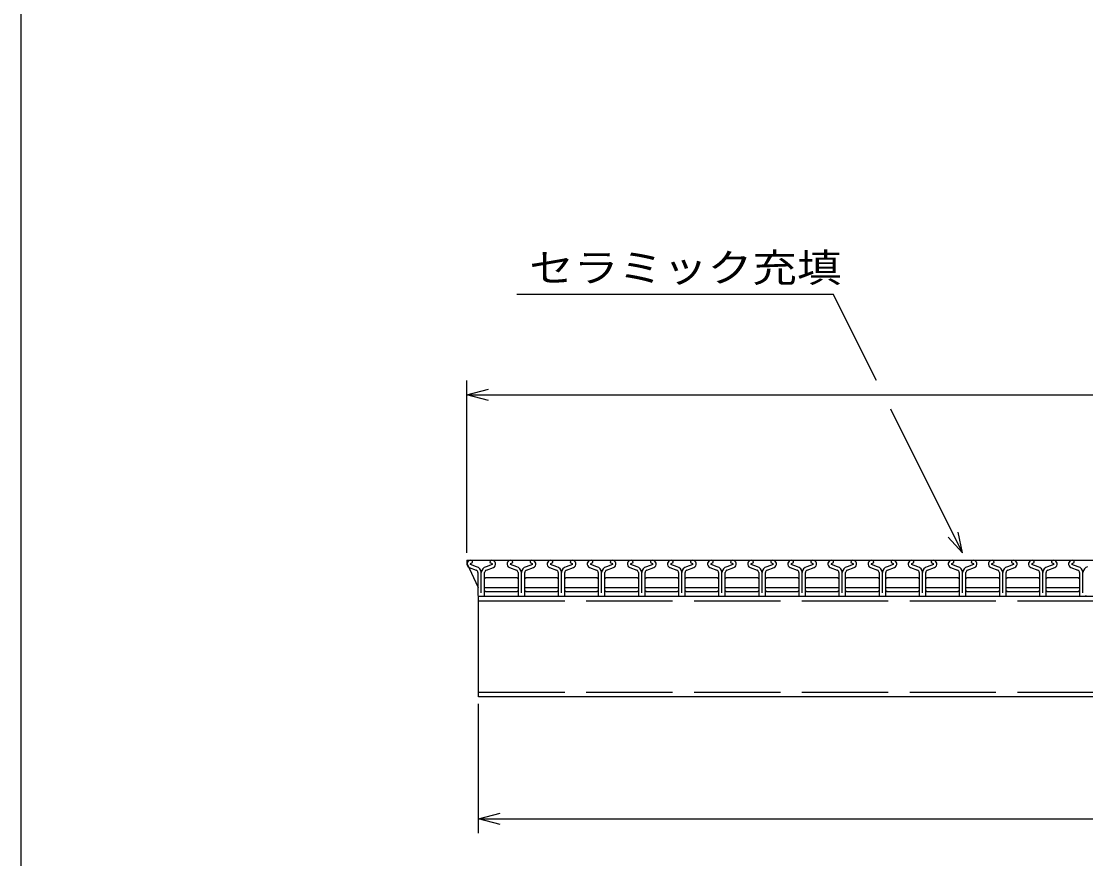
# Model space of a CAD drawing. Units: millimetres, scale not verified. Extents: x -1820 to 1736, y -1282 to 1048.
# Drawn here: x -1724 to -984, y -700 to -117 of the extents above; entities that cross this region are included whole.
import ezdxf
from ezdxf.enums import TextEntityAlignment as Align

# ---------------------------------------------------------------- set-up
doc = ezdxf.new("R2010")
doc.units = ezdxf.units.MM
doc.header["$LTSCALE"] = 10
doc.linetypes.add('DASHED', pattern=[7.5, 6, -1.5])
for name, color, linetype, lineweight in [('CADPAC_LAYER_0000', 150, 'Continuous', 25), ('CADPAC_LAYER_0016', 3, 'Continuous', 25), ('CADPAC_LAYER_0022', 2, 'Continuous', 25)]:
    doc.layers.add(name, color=color, linetype=linetype, lineweight=lineweight)
doc.styles.add('ベクトル', font='')
doc.styles.get('ベクトル').set_extended_font_data('ベクトル')

msp = doc.modelspace()

# ---------------------------------------------------------------- linework, layer by layer
at = {"layer": 'CADPAC_LAYER_0000'}
msp.add_line((-1724, -1151.5), (-1724, 1048.5), dxfattribs=at)
at = {"layer": 'CADPAC_LAYER_0016'}
for p, q in [((-1414, -492), (-418, -492)), ((-1414, -492), (-1414, -494)), ((-1414, -494), (-1406.3, -511)), ((-1407.3, -496.53), (-1411.62, -495.01)), ((-1411.46, -494.31), (-1410.02, -493.61)), ((-1410.02, -493.61), (-1410.02, -493.38)), ((-1396.4, -495.01), (-1400.72, -496.53)), ((-1398, -493.38), (-1398, -493.61)), ((-1398, -493.61), (-1396.56, -494.31)), ((-1379.4, -496.53), (-1383.72, -495.01)), ((-1383.56, -494.31), (-1382.12, -493.61)), ((-1382.12, -493.61), (-1382.12, -493.38)), ((-1368.5, -495.01), (-1372.82, -496.53)), ((-1370.1, -493.38), (-1370.1, -493.61)), ((-1370.1, -493.61), (-1368.66, -494.31)), ((-1351.5, -496.53), (-1355.82, -495.01)), ((-1355.66, -494.31), (-1354.22, -493.61)), ((-1354.22, -493.61), (-1354.22, -493.38)), ((-1340.6, -495.01), (-1344.92, -496.53)), ((-1342.2, -493.38), (-1342.2, -493.61)), ((-1342.2, -493.61), (-1340.76, -494.31)), ((-1323.6, -496.53), (-1327.92, -495.01)), ((-1327.76, -494.31), (-1326.32, -493.61)), ((-1326.32, -493.61), (-1326.32, -493.38)), ((-1312.7, -495.01), (-1317.02, -496.53)), ((-1314.3, -493.38), (-1314.3, -493.61)), ((-1314.3, -493.61), (-1312.86, -494.31)), ((-1295.7, -496.53), (-1300.02, -495.01)), ((-1299.86, -494.31), (-1298.42, -493.61)), ((-1298.42, -493.61), (-1298.42, -493.38)), ((-1284.8, -495.01), (-1289.12, -496.53)), ((-1286.4, -493.38), (-1286.4, -493.61)), ((-1286.4, -493.61), (-1284.96, -494.31)), ((-1267.8, -496.53), (-1272.12, -495.01)), ((-1271.96, -494.31), (-1270.52, -493.61)), ((-1270.52, -493.61), (-1270.52, -493.38)), ((-1256.9, -495.01), (-1261.22, -496.53)), ((-1258.5, -493.38), (-1258.5, -493.61)), ((-1258.5, -493.61), (-1257.06, -494.31)), ((-1239.9, -496.53), (-1244.22, -495.01)), ((-1244.06, -494.31), (-1242.62, -493.61)), ((-1242.62, -493.61), (-1242.62, -493.38)), ((-1229, -495.01), (-1233.32, -496.53)), ((-1230.6, -493.38), (-1230.6, -493.61)), ((-1230.6, -493.61), (-1229.16, -494.31)), ((-1212, -496.53), (-1216.32, -495.01)), ((-1216.16, -494.31), (-1214.72, -493.61)), ((-1214.72, -493.61), (-1214.72, -493.38)), ((-1201.1, -495.01), (-1205.42, -496.53)), ((-1202.7, -493.38), (-1202.7, -493.61)), ((-1202.7, -493.61), (-1201.26, -494.31)), ((-1184.1, -496.53), (-1188.42, -495.01)), ((-1188.26, -494.31), (-1186.82, -493.61)), ((-1186.82, -493.61), (-1186.82, -493.38)), ((-1173.2, -495.01), (-1177.52, -496.53)), ((-1174.8, -493.38), (-1174.8, -493.61)), ((-1174.8, -493.61), (-1173.36, -494.31)), ((-1156.2, -496.53), (-1160.52, -495.01)), ((-1160.36, -494.31), (-1158.92, -493.61)), ((-1158.92, -493.61), (-1158.92, -493.38)), ((-1145.3, -495.01), (-1149.62, -496.53)), ((-1146.9, -493.38), (-1146.9, -493.61)), ((-1146.9, -493.61), (-1145.46, -494.31)), ((-1128.3, -496.53), (-1132.62, -495.01)), ((-1132.46, -494.31), (-1131.02, -493.61)), ((-1131.02, -493.61), (-1131.02, -493.38)), ((-1117.4, -495.01), (-1121.72, -496.53)), ((-1119, -493.38), (-1119, -493.61)), ((-1119, -493.61), (-1117.56, -494.31)), ((-1100.4, -496.53), (-1104.72, -495.01)), ((-1104.56, -494.31), (-1103.12, -493.61)), ((-1103.12, -493.61), (-1103.12, -493.38)), ((-1089.5, -495.01), (-1093.82, -496.53)), ((-1091.1, -493.38), (-1091.1, -493.61)), ((-1091.1, -493.61), (-1089.66, -494.31)), ((-1072.5, -496.53), (-1076.82, -495.01)), ((-1076.66, -494.31), (-1075.22, -493.61)), ((-1075.22, -493.61), (-1075.22, -493.38)), ((-1061.6, -495.01), (-1065.92, -496.53)), ((-1063.2, -493.38), (-1063.2, -493.61)), ((-1063.2, -493.61), (-1061.76, -494.31)), ((-1044.6, -496.53), (-1048.92, -495.01)), ((-1048.76, -494.31), (-1047.32, -493.61)), ((-1047.32, -493.61), (-1047.32, -493.38)), ((-1033.7, -495.01), (-1038.02, -496.53)), ((-1035.3, -493.38), (-1035.3, -493.61)), ((-1035.3, -493.61), (-1033.86, -494.31)), ((-1016.7, -496.53), (-1021.02, -495.01)), ((-1020.86, -494.31), (-1019.42, -493.61)), ((-1019.42, -493.61), (-1019.42, -493.38)), ((-1005.8, -495.01), (-1010.12, -496.53)), ((-1007.4, -493.38), (-1007.4, -493.61)), ((-1007.4, -493.61), (-1005.96, -494.31)), ((-988.8, -496.53), (-993.12, -495.01)), ((-992.96, -494.31), (-991.52, -493.61)), ((-991.52, -493.61), (-991.52, -493.38)), ((-1412.38, -497.18), (-1407.51, -498.89)), ((-1406.31, -500.59), (-1406.31, -516.31)), ((-1404, -514.71), (-1404, -500.64)), ((-1401.71, -516.31), (-1401.71, -500.59)), ((-1400.51, -498.89), (-1395.64, -497.18)), ((-1384.48, -497.18), (-1379.61, -498.89)), ((-1378.41, -500.59), (-1378.41, -516.31)), ((-1376.1, -514.71), (-1376.1, -500.64)), ((-1373.81, -516.31), (-1373.81, -500.59)), ((-1372.61, -498.89), (-1367.74, -497.18)), ((-1356.58, -497.18), (-1351.71, -498.89)), ((-1350.51, -500.59), (-1350.51, -516.31)), ((-1348.2, -514.71), (-1348.2, -500.64)), ((-1345.91, -516.31), (-1345.91, -500.59)), ((-1344.71, -498.89), (-1339.84, -497.18)), ((-1328.68, -497.18), (-1323.81, -498.89)), ((-1322.61, -500.59), (-1322.61, -516.31)), ((-1320.3, -514.71), (-1320.3, -500.64)), ((-1318.01, -516.31), (-1318.01, -500.59)), ((-1316.81, -498.89), (-1311.94, -497.18)), ((-1300.78, -497.18), (-1295.91, -498.89)), ((-1294.71, -500.59), (-1294.71, -516.31)), ((-1292.4, -514.71), (-1292.4, -500.64)), ((-1290.11, -516.31), (-1290.11, -500.59)), ((-1288.91, -498.89), (-1284.04, -497.18)), ((-1272.88, -497.18), (-1268.01, -498.89)), ((-1266.81, -500.59), (-1266.81, -516.31)), ((-1264.5, -514.71), (-1264.5, -500.64)), ((-1262.21, -516.31), (-1262.21, -500.59)), ((-1261.01, -498.89), (-1256.14, -497.18)), ((-1244.98, -497.18), (-1240.11, -498.89)), ((-1238.91, -500.59), (-1238.91, -516.31)), ((-1236.6, -514.71), (-1236.6, -500.64)), ((-1234.31, -516.31), (-1234.31, -500.59)), ((-1233.11, -498.89), (-1228.24, -497.18)), ((-1217.08, -497.18), (-1212.21, -498.89)), ((-1211.01, -500.59), (-1211.01, -516.31)), ((-1208.7, -514.71), (-1208.7, -500.64)), ((-1206.41, -516.31), (-1206.41, -500.59)), ((-1205.21, -498.89), (-1200.34, -497.18)), ((-1189.18, -497.18), (-1184.31, -498.89)), ((-1183.11, -500.59), (-1183.11, -516.31)), ((-1180.8, -514.71), (-1180.8, -500.64)), ((-1178.51, -516.31), (-1178.51, -500.59)), ((-1177.31, -498.89), (-1172.44, -497.18)), ((-1161.28, -497.18), (-1156.41, -498.89)), ((-1155.21, -500.59), (-1155.21, -516.31)), ((-1152.9, -514.71), (-1152.9, -500.64)), ((-1150.61, -516.31), (-1150.61, -500.59)), ((-1149.41, -498.89), (-1144.54, -497.18)), ((-1133.38, -497.18), (-1128.51, -498.89)), ((-1127.31, -500.59), (-1127.31, -516.31)), ((-1125, -514.71), (-1125, -500.64)), ((-1122.71, -516.31), (-1122.71, -500.59)), ((-1121.51, -498.89), (-1116.64, -497.18)), ((-1105.48, -497.18), (-1100.61, -498.89)), ((-1099.41, -500.59), (-1099.41, -516.31)), ((-1097.1, -514.71), (-1097.1, -500.64)), ((-1094.81, -516.31), (-1094.81, -500.59)), ((-1093.61, -498.89), (-1088.74, -497.18)), ((-1077.58, -497.18), (-1072.71, -498.89)), ((-1071.51, -500.59), (-1071.51, -516.31)), ((-1069.2, -514.71), (-1069.2, -500.64)), ((-1066.91, -516.31), (-1066.91, -500.59)), ((-1065.71, -498.89), (-1060.84, -497.18)), ((-1049.68, -497.18), (-1044.81, -498.89)), ((-1043.61, -500.59), (-1043.61, -516.31)), ((-1041.3, -514.71), (-1041.3, -500.64)), ((-1039.01, -516.31), (-1039.01, -500.59)), ((-1037.81, -498.89), (-1032.94, -497.18)), ((-1021.78, -497.18), (-1016.91, -498.89)), ((-1015.71, -500.59), (-1015.71, -516.31)), ((-1013.4, -514.71), (-1013.4, -500.64)), ((-1011.11, -516.31), (-1011.11, -500.59)), ((-1009.91, -498.89), (-1005.04, -497.18)), ((-993.88, -497.18), (-989.01, -498.89)), ((-987.81, -500.59), (-987.81, -516.31)), ((-985.5, -514.71), (-985.5, -500.64)), ((-1401.75, -505), (-1400.75, -504)), ((-1400.75, -504), (-1379.35, -504)), ((-1379.35, -504), (-1378.35, -505)), ((-1373.85, -505), (-1372.85, -504)), ((-1372.85, -504), (-1351.45, -504)), ((-1351.45, -504), (-1350.45, -505)), ((-1345.95, -505), (-1344.95, -504)), ((-1344.95, -504), (-1323.55, -504)), ((-1323.55, -504), (-1322.55, -505)), ((-1318.05, -505), (-1317.05, -504)), ((-1317.05, -504), (-1295.65, -504)), ((-1295.65, -504), (-1294.65, -505)), ((-1290.15, -505), (-1289.15, -504)), ((-1289.15, -504), (-1267.75, -504)), ((-1267.75, -504), (-1266.75, -505)), ((-1262.25, -505), (-1261.25, -504)), ((-1261.25, -504), (-1239.85, -504)), ((-1239.85, -504), (-1238.85, -505)), ((-1234.35, -505), (-1233.35, -504)), ((-1233.35, -504), (-1211.95, -504)), ((-1211.95, -504), (-1210.95, -505)), ((-1206.45, -505), (-1205.45, -504)), ((-1205.45, -504), (-1184.05, -504)), ((-1184.05, -504), (-1183.05, -505)), ((-1178.55, -505), (-1177.55, -504)), ((-1177.55, -504), (-1156.15, -504)), ((-1156.15, -504), (-1155.15, -505)), ((-1150.65, -505), (-1149.65, -504)), ((-1149.65, -504), (-1128.25, -504)), ((-1128.25, -504), (-1127.25, -505)), ((-1122.75, -505), (-1121.75, -504)), ((-1121.75, -504), (-1100.35, -504)), ((-1100.35, -504), (-1099.35, -505)), ((-1094.85, -505), (-1093.85, -504)), ((-1093.85, -504), (-1072.45, -504)), ((-1072.45, -504), (-1071.45, -505)), ((-1066.95, -505), (-1065.95, -504)), ((-1065.95, -504), (-1044.55, -504)), ((-1044.55, -504), (-1043.55, -505)), ((-1039.05, -505), (-1038.05, -504)), ((-1038.05, -504), (-1016.65, -504)), ((-1016.65, -504), (-1015.65, -505)), ((-1011.15, -505), (-1010.15, -504)), ((-1010.15, -504), (-988.75, -504)), ((-988.75, -504), (-987.75, -505)), ((-1406, -517), (-426, -517)), ((-1406, -587), (-1406, -517)), ((-1405.61, -517.01), (-1402.41, -517.01)), ((-1400.75, -514), (-1401.75, -513)), ((-1401.7, -511), (-1378.4, -511)), ((-1379.35, -514), (-1400.75, -514)), ((-1378.35, -513), (-1379.35, -514)), ((-1377.71, -517.01), (-1374.51, -517.01)), ((-1372.85, -514), (-1373.85, -513)), ((-1373.8, -511), (-1350.5, -511)), ((-1351.45, -514), (-1372.85, -514)), ((-1350.45, -513), (-1351.45, -514)), ((-1349.81, -517.01), (-1346.61, -517.01)), ((-1344.95, -514), (-1345.95, -513)), ((-1345.9, -511), (-1322.6, -511)), ((-1323.55, -514), (-1344.95, -514)), ((-1322.55, -513), (-1323.55, -514)), ((-1321.91, -517.01), (-1318.71, -517.01)), ((-1317.05, -514), (-1318.05, -513)), ((-1318, -511), (-1294.7, -511)), ((-1295.65, -514), (-1317.05, -514)), ((-1294.65, -513), (-1295.65, -514)), ((-1294.01, -517.01), (-1290.81, -517.01)), ((-1289.15, -514), (-1290.15, -513)), ((-1290.1, -511), (-1266.8, -511)), ((-1267.75, -514), (-1289.15, -514)), ((-1266.75, -513), (-1267.75, -514)), ((-1266.11, -517.01), (-1262.91, -517.01)), ((-1261.25, -514), (-1262.25, -513)), ((-1262.2, -511), (-1238.9, -511)), ((-1239.85, -514), (-1261.25, -514)), ((-1238.85, -513), (-1239.85, -514)), ((-1238.21, -517.01), (-1235.01, -517.01)), ((-1233.35, -514), (-1234.35, -513)), ((-1234.3, -511), (-1211, -511)), ((-1211.95, -514), (-1233.35, -514)), ((-1210.95, -513), (-1211.95, -514)), ((-1210.31, -517.01), (-1207.11, -517.01)), ((-1205.45, -514), (-1206.45, -513)), ((-1206.4, -511), (-1183.1, -511)), ((-1184.05, -514), (-1205.45, -514)), ((-1183.05, -513), (-1184.05, -514)), ((-1182.41, -517.01), (-1179.21, -517.01)), ((-1177.55, -514), (-1178.55, -513)), ((-1178.5, -511), (-1155.2, -511)), ((-1156.15, -514), (-1177.55, -514)), ((-1155.15, -513), (-1156.15, -514)), ((-1154.51, -517.01), (-1151.31, -517.01)), ((-1149.65, -514), (-1150.65, -513)), ((-1150.6, -511), (-1127.3, -511)), ((-1128.25, -514), (-1149.65, -514)), ((-1127.25, -513), (-1128.25, -514)), ((-1126.61, -517.01), (-1123.41, -517.01)), ((-1121.75, -514), (-1122.75, -513)), ((-1122.7, -511), (-1099.4, -511)), ((-1100.35, -514), (-1121.75, -514)), ((-1099.35, -513), (-1100.35, -514)), ((-1098.71, -517.01), (-1095.51, -517.01)), ((-1093.85, -514), (-1094.85, -513)), ((-1094.8, -511), (-1071.5, -511)), ((-1072.45, -514), (-1093.85, -514)), ((-1071.45, -513), (-1072.45, -514)), ((-1070.81, -517.01), (-1067.61, -517.01)), ((-1065.95, -514), (-1066.95, -513)), ((-1066.9, -511), (-1043.6, -511)), ((-1044.55, -514), (-1065.95, -514)), ((-1043.55, -513), (-1044.55, -514)), ((-1042.91, -517.01), (-1039.71, -517.01)), ((-1038.05, -514), (-1039.05, -513)), ((-1039, -511), (-1015.7, -511)), ((-1016.65, -514), (-1038.05, -514)), ((-1015.65, -513), (-1016.65, -514)), ((-1015.01, -517.01), (-1011.81, -517.01)), ((-1010.15, -514), (-1011.15, -513)), ((-1011.1, -511), (-987.8, -511)), ((-988.75, -514), (-1010.15, -514)), ((-987.75, -513), (-988.75, -514)), ((-987.11, -517.01), (-983.91, -517.01)), ((-426, -587), (-1406, -587))]:
    msp.add_line(p, q, dxfattribs=at)
at = {"layer": 'CADPAC_LAYER_0016', "linetype": 'DASHED'}
for p, q in [((-1406, -520.2), (-426, -520.2)), ((-1406, -583.8), (-426, -583.8))]:
    msp.add_line(p, q, dxfattribs=at)
at = {"layer": 'CADPAC_LAYER_0016'}
for centre, radius, start, end in [((-1411.31, -494.7), 2.7, 90.98, 246.68), ((-1411.29, -494.72), 0.44, 111.91, 222.33), ((-1411.47, -493.45), 1.45, 2.5, 85.55), ((-1396.55, -493.45), 1.45, 94.45, 177.5), ((-1396.71, -494.7), 2.7, 293.32, 89.02002), ((-1396.73, -494.72), 0.44, 317.67, 68.08999), ((-1383.41, -494.7), 2.7, 90.98, 246.68), ((-1383.39, -494.72), 0.44, 111.91, 222.33), ((-1383.57, -493.45), 1.45, 2.5, 85.55), ((-1368.65, -493.45), 1.45, 94.45, 177.5), ((-1368.81, -494.7), 2.7, 293.32, 89.02002), ((-1368.83, -494.72), 0.44, 317.67, 68.08999), ((-1355.51, -494.7), 2.7, 90.98, 246.68), ((-1355.49, -494.72), 0.44, 111.91, 222.33), ((-1355.67, -493.45), 1.45, 2.5, 85.55), ((-1340.75, -493.45), 1.45, 94.45, 177.5), ((-1340.91, -494.7), 2.7, 293.32, 89.02002), ((-1340.93, -494.72), 0.44, 317.67, 68.08999), ((-1327.61, -494.7), 2.7, 90.98, 246.68), ((-1327.59, -494.72), 0.44, 111.91, 222.33), ((-1327.77, -493.45), 1.45, 2.5, 85.55), ((-1312.85, -493.45), 1.45, 94.45, 177.5), ((-1313.01, -494.7), 2.7, 293.32, 89.02002), ((-1313.03, -494.72), 0.44, 317.67, 68.08999), ((-1299.71, -494.7), 2.7, 90.98, 246.68), ((-1299.69, -494.72), 0.44, 111.91, 222.33), ((-1299.87, -493.45), 1.45, 2.5, 85.55), ((-1284.95, -493.45), 1.45, 94.45, 177.5), ((-1285.11, -494.7), 2.7, 293.32, 89.02002), ((-1285.13, -494.72), 0.44, 317.67, 68.08999), ((-1271.81, -494.7), 2.7, 90.98, 246.68), ((-1271.79, -494.72), 0.44, 111.91, 222.33), ((-1271.97, -493.45), 1.45, 2.5, 85.55), ((-1257.05, -493.45), 1.45, 94.45, 177.5), ((-1257.21, -494.7), 2.7, 293.32, 89.02002), ((-1257.23, -494.72), 0.44, 317.67, 68.08999), ((-1243.91, -494.7), 2.7, 90.98, 246.68), ((-1243.89, -494.72), 0.44, 111.91, 222.33), ((-1244.07, -493.45), 1.45, 2.5, 85.55), ((-1229.15, -493.45), 1.45, 94.45, 177.5), ((-1229.31, -494.7), 2.7, 293.32, 89.02002), ((-1229.33, -494.72), 0.44, 317.67, 68.08999), ((-1216.01, -494.7), 2.7, 90.98, 246.68), ((-1215.99, -494.72), 0.44, 111.91, 222.33), ((-1216.17, -493.45), 1.45, 2.5, 85.55), ((-1201.25, -493.45), 1.45, 94.45, 177.5), ((-1201.41, -494.7), 2.7, 293.32, 89.02002), ((-1201.43, -494.72), 0.44, 317.67, 68.08999), ((-1188.11, -494.7), 2.7, 90.98, 246.68), ((-1188.09, -494.72), 0.44, 111.91, 222.33), ((-1188.27, -493.45), 1.45, 2.5, 85.55), ((-1173.35, -493.45), 1.45, 94.45, 177.5), ((-1173.51, -494.7), 2.7, 293.32, 89.02002), ((-1173.53, -494.72), 0.44, 317.67, 68.08999), ((-1160.21, -494.7), 2.7, 90.98, 246.68), ((-1160.19, -494.72), 0.44, 111.91, 222.33), ((-1160.37, -493.45), 1.45, 2.5, 85.55), ((-1145.45, -493.45), 1.45, 94.45, 177.5), ((-1145.61, -494.7), 2.7, 293.32, 89.02002), ((-1145.63, -494.72), 0.44, 317.67, 68.08999), ((-1132.31, -494.7), 2.7, 90.98, 246.68), ((-1132.29, -494.72), 0.44, 111.91, 222.33), ((-1132.47, -493.45), 1.45, 2.5, 85.55), ((-1117.55, -493.45), 1.45, 94.45, 177.5), ((-1117.71, -494.7), 2.7, 293.32, 89.02002), ((-1117.73, -494.72), 0.44, 317.67, 68.08999), ((-1104.41, -494.7), 2.7, 90.98, 246.68), ((-1104.39, -494.72), 0.44, 111.91, 222.33), ((-1104.57, -493.45), 1.45, 2.5, 85.55), ((-1089.65, -493.45), 1.45, 94.45, 177.5), ((-1089.81, -494.7), 2.7, 293.32, 89.02002), ((-1089.83, -494.72), 0.44, 317.67, 68.08999), ((-1076.51, -494.7), 2.7, 90.98, 246.68), ((-1076.49, -494.72), 0.44, 111.91, 222.33), ((-1076.67, -493.45), 1.45, 2.5, 85.55), ((-1061.75, -493.45), 1.45, 94.45, 177.5), ((-1061.91, -494.7), 2.7, 293.32, 89.02002), ((-1061.93, -494.72), 0.44, 317.67, 68.08999), ((-1048.61, -494.7), 2.7, 90.98, 246.68), ((-1048.59, -494.72), 0.44, 111.91, 222.33), ((-1048.77, -493.45), 1.45, 2.5, 85.55), ((-1033.85, -493.45), 1.45, 94.45, 177.5), ((-1034.01, -494.7), 2.7, 293.32, 89.02002), ((-1034.03, -494.72), 0.44, 317.67, 68.08999), ((-1020.71, -494.7), 2.7, 90.98, 246.68), ((-1020.69, -494.72), 0.44, 111.91, 222.33), ((-1020.87, -493.45), 1.45, 2.5, 85.55), ((-1005.95, -493.45), 1.45, 94.45, 177.5), ((-1006.11, -494.7), 2.7, 293.32, 89.02002), ((-1006.13, -494.72), 0.44, 317.67, 68.08999), ((-992.81, -494.7), 2.7, 90.98, 246.68), ((-992.79, -494.72), 0.44, 111.91, 222.33), ((-992.97, -493.45), 1.45, 2.5, 85.55), ((-1408.11, -500.59), 1.8, 0, 70.58), ((-1408.59, -500.94), 4.6, 3.78, 73.7), ((-1399.43, -500.94), 4.6, 106.3, 176.22), ((-1399.91, -500.59), 1.8, 109.42, 180), ((-1380.21, -500.59), 1.8, 0, 70.58), ((-1380.69, -500.94), 4.6, 3.78, 73.7), ((-1371.53, -500.94), 4.6, 106.3, 176.22), ((-1372.01, -500.59), 1.8, 109.42, 180), ((-1352.31, -500.59), 1.8, 0, 70.58), ((-1352.79, -500.94), 4.6, 3.78, 73.7), ((-1343.63, -500.94), 4.6, 106.3, 176.22), ((-1344.11, -500.59), 1.8, 109.42, 180), ((-1324.41, -500.59), 1.8, 0, 70.58), ((-1324.89, -500.94), 4.6, 3.78, 73.7), ((-1315.73, -500.94), 4.6, 106.3, 176.22), ((-1316.21, -500.59), 1.8, 109.42, 180), ((-1296.51, -500.59), 1.8, 0, 70.58), ((-1296.99, -500.94), 4.6, 3.78, 73.7), ((-1287.83, -500.94), 4.6, 106.3, 176.22), ((-1288.31, -500.59), 1.8, 109.42, 180), ((-1268.61, -500.59), 1.8, 0, 70.58), ((-1269.09, -500.94), 4.6, 3.78, 73.7), ((-1259.93, -500.94), 4.6, 106.3, 176.22), ((-1260.41, -500.59), 1.8, 109.42, 180), ((-1240.71, -500.59), 1.8, 0, 70.58), ((-1241.19, -500.94), 4.6, 3.78, 73.7), ((-1232.03, -500.94), 4.6, 106.3, 176.22), ((-1232.51, -500.59), 1.8, 109.42, 180), ((-1212.81, -500.59), 1.8, 0, 70.58), ((-1213.29, -500.94), 4.6, 3.78, 73.7), ((-1204.13, -500.94), 4.6, 106.3, 176.22), ((-1204.61, -500.59), 1.8, 109.42, 180), ((-1184.91, -500.59), 1.8, 0, 70.58), ((-1185.39, -500.94), 4.6, 3.78, 73.7), ((-1176.23, -500.94), 4.6, 106.3, 176.22), ((-1176.71, -500.59), 1.8, 109.42, 180), ((-1157.01, -500.59), 1.8, 0, 70.58), ((-1157.49, -500.94), 4.6, 3.78, 73.7), ((-1148.33, -500.94), 4.6, 106.3, 176.22), ((-1148.81, -500.59), 1.8, 109.42, 180), ((-1129.11, -500.59), 1.8, 0, 70.58), ((-1129.59, -500.94), 4.6, 3.78, 73.7), ((-1120.43, -500.94), 4.6, 106.3, 176.22), ((-1120.91, -500.59), 1.8, 109.42, 180), ((-1101.21, -500.59), 1.8, 0, 70.58), ((-1101.69, -500.94), 4.6, 3.78, 73.7), ((-1092.53, -500.94), 4.6, 106.3, 176.22), ((-1093.01, -500.59), 1.8, 109.42, 180), ((-1073.31, -500.59), 1.8, 0, 70.58), ((-1073.79, -500.94), 4.6, 3.78, 73.7), ((-1064.63, -500.94), 4.6, 106.3, 176.22), ((-1065.11, -500.59), 1.8, 109.42, 180), ((-1045.41, -500.59), 1.8, 0, 70.58), ((-1045.89, -500.94), 4.6, 3.78, 73.7), ((-1036.73, -500.94), 4.6, 106.3, 176.22), ((-1037.21, -500.59), 1.8, 109.42, 180), ((-1017.51, -500.59), 1.8, 0, 70.58), ((-1017.99, -500.94), 4.6, 3.78, 73.7), ((-1008.83, -500.94), 4.6, 106.3, 176.22), ((-1009.31, -500.59), 1.8, 109.42, 180), ((-989.61, -500.59), 1.8, 0, 70.58), ((-990.09, -500.94), 4.6, 3.78, 73.7), ((-980.93, -500.94), 4.6, 106.3, 176.22), ((-1405.61, -516.31), 0.7, 180, 270), ((-1402.41, -516.31), 0.7, 270, 0), ((-1377.71, -516.31), 0.7, 180, 270), ((-1374.51, -516.31), 0.7, 270, 0), ((-1349.81, -516.31), 0.7, 180, 270), ((-1346.61, -516.31), 0.7, 270, 0), ((-1321.91, -516.31), 0.7, 180, 270), ((-1318.71, -516.31), 0.7, 270, 0), ((-1294.01, -516.31), 0.7, 180, 270), ((-1290.81, -516.31), 0.7, 270, 0), ((-1266.11, -516.31), 0.7, 180, 270), ((-1262.91, -516.31), 0.7, 270, 0), ((-1238.21, -516.31), 0.7, 180, 270), ((-1235.01, -516.31), 0.7, 270, 0), ((-1210.31, -516.31), 0.7, 180, 270), ((-1207.11, -516.31), 0.7, 270, 0), ((-1182.41, -516.31), 0.7, 180, 270), ((-1179.21, -516.31), 0.7, 270, 0), ((-1154.51, -516.31), 0.7, 180, 270), ((-1151.31, -516.31), 0.7, 270, 0), ((-1126.61, -516.31), 0.7, 180, 270), ((-1123.41, -516.31), 0.7, 270, 0), ((-1098.71, -516.31), 0.7, 180, 270), ((-1095.51, -516.31), 0.7, 270, 0), ((-1070.81, -516.31), 0.7, 180, 270), ((-1067.61, -516.31), 0.7, 270, 0), ((-1042.91, -516.31), 0.7, 180, 270), ((-1039.71, -516.31), 0.7, 270, 0), ((-1015.01, -516.31), 0.7, 180, 270), ((-1011.81, -516.31), 0.7, 270, 0), ((-987.11, -516.31), 0.7, 180, 270), ((-983.91, -516.31), 0.7, 270, 0)]:
    msp.add_arc(centre, radius, start, end, dxfattribs=at)
at = {"layer": 'CADPAC_LAYER_0022', "color": 4}
for p, q in [((-1379.2, -307), (-1159.2, -307)), ((-1129.2, -367), (-1159.2, -307)), ((-1414, -487), (-1414, -367)), ((-1414, -377), (-1399, -373)), ((-1399, -381), (-1414, -377)), ((-1414, -377), (-418, -377)), ((-1069.2, -487), (-1119.2, -387)), ((-1069.2, -487), (-1072.2, -472.4)), ((-1069.2, -487), (-1079.2, -476)), ((-1406, -682), (-1406, -592)), ((-1406, -672), (-1391, -668)), ((-1391, -676), (-1406, -672)), ((-1406, -672), (-426, -672))]:
    msp.add_line(p, q, dxfattribs=at)

# ---------------------------------------------------------------- texts
at = {"layer": 'CADPAC_LAYER_0022', "style": 'ベクトル', "width": 1.15}
msp.add_text('セラミック充填', height=19.79, dxfattribs=at).set_placement((-1370.7, -288.5), align=Align.MIDDLE_LEFT)

doc.saveas('drawing.dxf')
